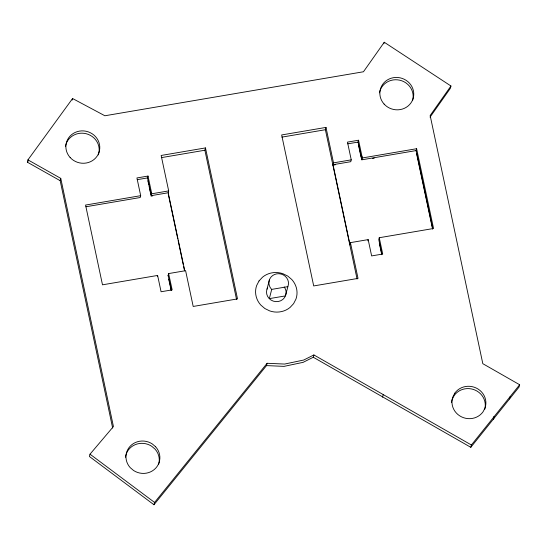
<?xml version="1.0" encoding="UTF-8"?>
<svg xmlns="http://www.w3.org/2000/svg" width="547" height="547" viewBox="0 0 547 547"><rect width="100%" height="100%" fill="white"/><g stroke="black" fill="none" stroke-linecap="round" stroke-linejoin="round"><path stroke-width="0.82" d="M112.655 428.027L60.17 180.688L27.35 162.179L27.945 159.868L72.58 98.528L104.887 115.766L363.461 71.766L384.261 42.249L450.954 86.002L450.359 88.313L430.038 117.14M72.183 100.067L72.58 98.528M60.17 180.688L60.765 178.377L27.945 159.868M152.709 195.84L151.088 196.113L151.683 193.802L151.471 192.373L148.011 176.066L136.928 177.946L140.688 195.676L140.21 197.522L85.92 206.759M147.41 178.377L148.011 176.066M150.869 194.684L151.471 192.373M60.765 178.377L113.434 426.551L90.009 454.181L89.414 456.492L153.967 504.751L266.512 365.601L267.114 363.29L284.631 364.056L303.742 360.029L313.882 354.941L471.398 444.998L470.803 447.309L313.287 357.253L303.141 362.34L284.03 366.367L266.512 365.601M184.777 270.868L168.202 192.763L168.681 190.91L161.153 155.457L205.481 147.916L237.521 298.901L193.194 306.45L185.604 270.683L168.613 273.575L168.018 275.886M157.297 276.679L157.618 275.442L102.494 284.823L85.564 205.057L140.688 195.676M236.571 299.544L204.886 150.227L205.481 147.916M153.967 504.751L154.569 502.44L267.114 363.29M267.011 289.11L269.404 279.866M271.715 289.39L269.329 298.635L285.397 295.9L287.995 286.252A9.832 9.326 14.5 0 0 276.741 273.842A9.832 9.326 14.5 0 0 271.36 289.083L271.715 289.39L287.784 286.655M357.075 279.045L325.39 129.721L325.985 127.41L281.657 134.952L313.698 285.937L358.025 278.396L350.436 242.636L368.165 239.613L371.632 255.921L382.709 254.04L379.249 237.726L433.552 228.489L416.623 148.716L362.319 157.96L361.841 159.806L416.144 150.569L432.718 228.673M325.985 127.41L333.506 162.862L332.911 165.173L335.332 164.763M362.319 157.96L358.558 140.23L347.475 142.117L351.242 159.847L350.764 161.693L333.034 164.709L349.957 244.482M357.964 142.541L358.558 140.23M383.864 43.787L384.261 42.249M361.423 158.849L362.018 156.538M313.287 357.253L313.882 354.941M349.841 244.947L350.436 242.636M367.851 240.851L368.165 239.613M379.249 237.726L378.77 239.579L381.888 254.252M416.021 151.027L416.623 148.716M383.269 394.613L382.51 397.19M493.982 416.8L493.51 419.18L494.064 416.691M509.537 398.934L510.139 396.623M450.954 86.002L430.154 115.513L482.816 363.687L519.65 384.746L519.055 387.057L470.803 447.309M27.35 162.179L28.355 160.804M471.398 444.998L519.65 384.746M161.392 157.625L204.886 150.227M281.896 137.119L325.39 129.721M137.242 179.662L147.533 177.912L151.204 195.655L168.202 192.763M347.789 143.834L358.08 142.083L361.841 159.806M151.683 193.802L168.681 190.91M333.506 162.862L351.242 159.847M372.582 158.425L374.257 158.138M90.009 454.181L154.569 502.44M168.613 273.575L172.161 289.869L161.078 291.756L157.618 275.442M168.134 275.421L171.327 290.088M168.722 279.141L171.204 290.553M416.554 153.522L432.602 229.138M358.483 144.989L361.075 157.221M379.344 243.299L381.765 254.717M168.257 194.055L177.782 238.923M178.131 240.584L183.245 264.686M183.601 266.348L184.476 270.498M147.929 180.818L148.798 184.9M149.14 186.527L150.528 193.05M125.475 457.292A17.019 16.15 14.5 0 1 151.69 446.249L155.033 449.101A17.019 16.15 14.5 0 1 158.671 464.253M65.496 146.309A17.019 16.15 14.5 0 1 86.33 133.762A17.019 16.15 14.5 0 1 98.316 154.91M379.481 92.874A17.019 16.15 14.5 0 1 399.878 80.224A17.019 16.15 14.5 0 1 412.554 100.675M451.48 402.551A17.019 16.15 14.5 0 1 452.246 399.255L454.188 395.502A17.019 16.15 14.5 0 1 475.37 390.216A17.019 16.15 14.5 0 1 484.683 409.512M267.695 287.626A9.832 9.326 14.5 0 0 268.967 298.327L270.902 299.975A9.832 9.326 14.5 0 0 284.481 297.664L285.602 295.496A9.832 9.326 14.5 0 0 284.187 286.922M259.018 280.96L256.646 285.548A20.8 19.733 14.5 0 0 260.782 305.048L264.871 308.535L269.733 310.922A20.8 19.733 14.5 0 0 290.047 307.462L293.602 303.647L295.968 299.059A20.8 19.733 14.5 0 0 291.831 279.558L287.749 276.071L282.881 273.691A20.8 19.733 14.5 0 0 262.567 277.144L259.018 280.96M454.783 393.19L452.848 396.944A17.019 16.15 14.5 0 0 461.504 416.855A17.019 16.15 14.5 0 0 483.083 411.754L485.025 408A17.019 16.15 14.5 0 0 476.369 388.096A17.019 16.15 14.5 0 0 454.783 393.19M155.628 446.79L152.285 443.938A17.019 16.15 14.5 0 0 130.118 446.284A17.019 16.15 14.5 0 0 130.22 467.644L133.564 470.495A17.019 16.15 14.5 0 0 155.731 468.15A17.019 16.15 14.5 0 0 155.628 446.79M70.125 157.495A17.019 16.15 14.5 0 0 98.918 152.599A17.019 16.15 14.5 0 0 79.445 131.116A17.019 16.15 14.5 0 0 70.125 157.495M384.103 104.067A17.019 16.15 14.5 0 0 412.896 99.164A17.019 16.15 14.5 0 0 393.423 77.688A17.019 16.15 14.5 0 0 384.103 104.067"/></g></svg>
